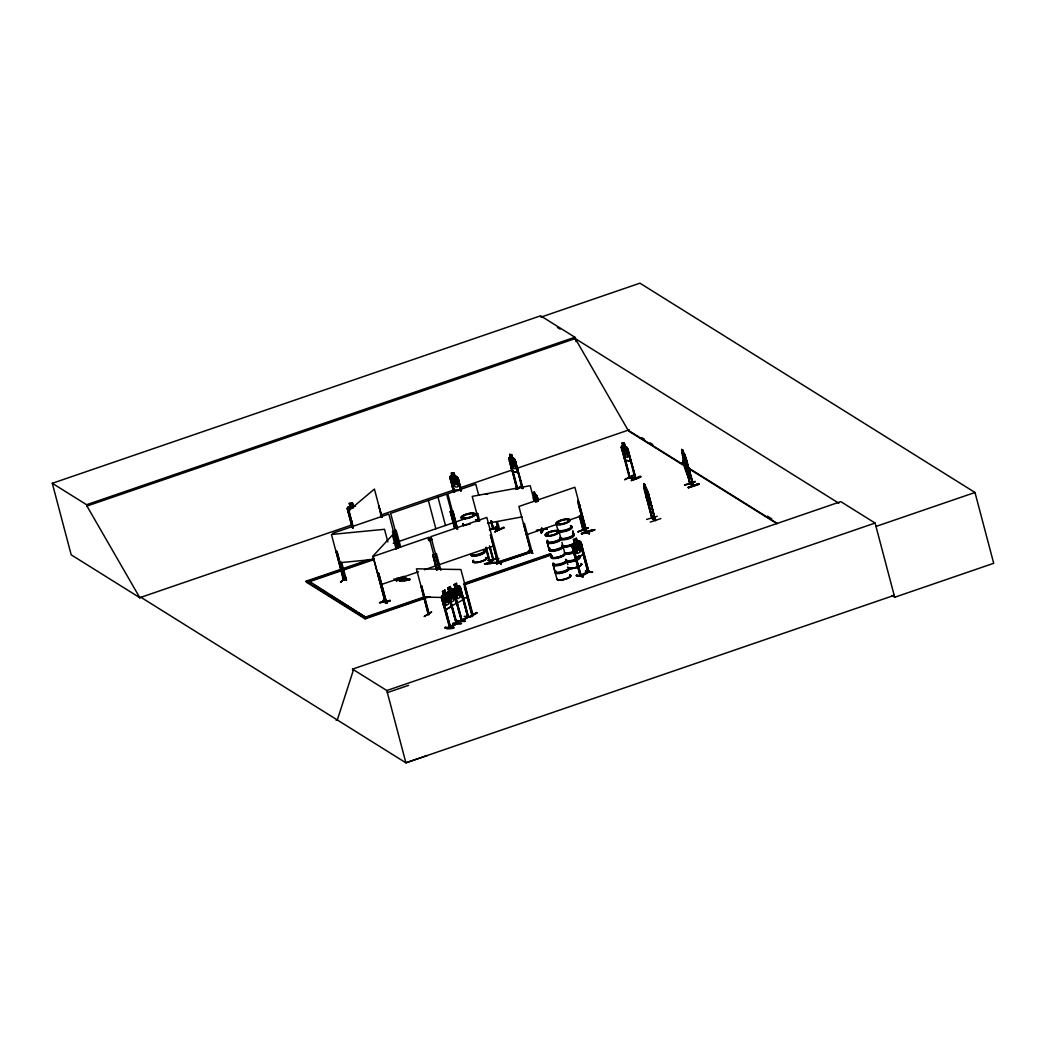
<?xml version="1.0" encoding="UTF-8"?>
<svg xmlns="http://www.w3.org/2000/svg" width="1046" height="1046" viewBox="0 0 1046 1046"><rect width="100%" height="100%" fill="white"/><g stroke="black" fill="none" stroke-linecap="round" stroke-linejoin="round"><path stroke-width="1.5" d="M445.269 627.286L453.676 627.391C454.461 628.934 443.609 629.692 445.282 627.286M453.742 627.914L445.321 627.862M465.039 621.429L456.644 621.363L465.444 621.259L456.893 620.566M643.787 487.959L643.905 486.848L646.637 488.652M681.757 453.48L681.861 452.356L682.724 452.996L685.627 466.359M693.25 485.972L684.594 454.056L693.341 485.972L689.772 483.853L681.914 452.487L684.489 454.199M683.326 460.345L683.443 459.22L685.261 460.201M684.149 463.47L684.202 462.515L687.693 465.575M431.658 611.766L424.14 616.539L431.41 612.224M576.516 574.999L583.367 576.581L576.594 575.47M582.857 576.777L576.215 575.718L576.542 574.999M450.225 600.966L450.774 596.298C446.446 594.193 448.865 590.323 451.074 595.187L452.199 590.846L451.754 595.697C456.108 598.051 453.872 601.751 451.441 596.756L450.277 601.345M340.486 582.034L345.886 577.876L340.944 581.864M344.683 577.837C346.474 577.902 346.331 577.431 344.696 577.667M340.891 581.942L345.755 577.654M346.671 579.942L343.036 577.732M346.082 580.112L342.473 577.837M382.731 601.136L383.163 600.365L386.955 603.163L382.731 601.136L386.366 603.346M386.837 603.097L383.202 600.835M528.858 550.444L532.702 553.177L528.491 551.164L532.702 553.177M588.767 571.953C575.418 581.092 580.569 571.691 580.752 575.653M587.8 571.404L588.27 572.371L587.656 571.286M462.894 518.136L463.914 517.43L463.47 518.123M464.123 517.77L462.188 518.254L463.47 518.005M473.563 513.926L473.04 514.41M473.184 514.135L473.89 514.331M473.498 514.632L473.864 514.187M547.934 534.846C545.28 536.297 548.248 533.591 547.738 535.447M547.189 535.5L548.326 535.277L547.398 534.794M557.531 524.138L557.793 524.138M557.675 531.303L557.113 531.969L557.91 531.943M558.237 531.551L557.727 531.486M558.25 524.033L559.179 523.497L557.884 523.366M568.004 520.307L568.802 519.836M569.116 520.267C568.37 520.437 568.449 520.124 568.619 519.797M546.98 528.335L540.9 529.263M547.071 528.831L536.454 530.466M495.02 562.251L484.481 563.794L495.137 562.709M484.599 564.252L494.993 562.892M390.119 600.469L379.593 602.653L390.132 600.43L390.093 601.241L379.593 602.705M443.909 606.824L441.347 597.462L441.961 595.749L447.492 592.52L448.577 593.317L456.553 623.782L456.226 622.736M441.53 597.475L442.013 595.841M455.507 600.038C459.992 608.824 451.885 592.651 452.97 590.755L453.48 589.029L459.116 585.799L460.201 586.597L468.281 617.009C468.111 613.963 467.235 619.742 468.085 615.937M453.572 589.029L452.97 590.755M516.776 489.175L509.154 457.56L514.083 458.501L515.142 459.756L522.712 488.626M508.801 458.684L509.154 457.56M630.176 457.743L630.372 461.077L625.299 460.279L621.259 447.361L621.703 446.184L621.35 447.413M486.024 549.359L489.737 563.559L490.482 563.114M486.285 547.372L490.469 563.14L490.273 562.068M492.47 559.009C493.568 557.27 492.928 562.107 492.823 558.642M684.032 460.645L682.92 454.199L684.019 454.879L686.804 465.575M684.633 463.862L683.339 456.226M385.268 601.698L384.993 600.312M385.686 601.319L380.914 583.629M403.05 576.83L404.449 580.543M404.083 579.523L404.083 580.935L404.854 580.452M586.348 531.198L583.158 529.603L585.995 531.316C587.865 530.753 584.453 530.806 586.191 532.061M652.377 517.325C650.181 516.855 653.998 517.692 652.194 518.489L644.754 489.829M654.783 519.234L655.11 519.091M693.25 484.599L692.923 485.815L693.799 485.815L685.535 457.455L686.215 457.533M454.042 490.208L458.776 490.43L454.016 490.326L449.806 477.486C453.846 476.728 448.839 471.798 453.964 472.884L454.827 476.479L456.605 476.427L457.86 477.682L461.247 490.836M449.911 477.538L450.408 476.218M443.491 594.847L442.484 591.369L443.609 594.926L442.628 596.769L444.354 603.281L446.276 605.373L448.499 604.078L448.943 600.6L447.23 594.089L445.727 593.618L444.812 590.14M454.304 584.714L455.219 588.205L454.252 590.062L455.964 596.56L457.887 598.652L460.109 597.358L460.567 593.88L458.841 587.368L457.35 586.898M448.015 593.357L448.904 591.5L447.976 588.022L450.211 586.728M355.522 506.329L347.926 507.075L347.167 508.461L352.293 527.851M348.004 507.179L347.285 508.5L352.463 527.707M478.689 521.3L476.767 513.586M477.669 513.534L476.688 513.717M540.874 530.4C543.005 529.511 540.167 532.074 540.874 530.832M541.972 530.204L542.286 531.342L541.867 530.204L542.05 531.407L541.187 531.538L542.259 531.198M543.959 529.276L541.279 533.133L543.227 528.818L543.972 529.302M543.292 528.858L541.187 532.545M541.279 533.133L543.489 529.315M404.907 580.478L403.743 576.424L407.692 579.013L407.927 579.902L405.887 580.595L400.448 577.209M428.089 614.525L429.305 614.342L421.721 586.035L420.963 586.022L428.206 614.538L429.305 614.342M429.017 613.335L428.193 613.283M472.491 614.172C470.203 613.492 474.962 614.8 471.824 615.192L464.424 586.871L465.444 586.728L464.424 586.871M472.073 615.048L473.027 615.035L460.894 569.521L416.413 568.815L428.442 614.355L428.337 613.27M450.251 626.476L449.205 626.868L455.742 623.416M450.486 627.548L443.033 599.175L442.079 599.554L443.033 599.175M455.664 623.128L456.762 622.658L456.461 624.07L448.525 595.789L449.179 595.409L457.05 623.704L449.937 627.888L449.505 626.894M461.914 620.736L454.356 592.454L462.227 620.749L461.574 619.716L461.208 621.115M468.373 615.989L467.575 616.408M537.853 501.008L537.304 497.504L538.507 500.589M537.67 497.451L537.016 497.857M541.553 528.322L542.076 529.616L541.331 528.596M546.98 528.256L547.071 528.727M535.63 502.263L533.264 493.267L534.336 491.973L535.369 495.608L536.114 494.706M533.329 493.333L534.441 491.96M533.512 497.739L535.944 494.588L536.742 495.49M534.558 497.988L535.552 496.785M488.103 560.355L498.628 558.826M489.829 562.473L492.601 559.322M492.967 559.27L489.41 562.513L490.208 562.081M491.019 562.107L493.176 559.623M490.286 563.415L493.607 559.597L490.182 547.019M462.332 517.94L462.672 517.613M462.567 517.678L463.966 517.561M547.241 535.604L546.522 535.212M547.908 535.264L546.3 535.644L546.914 535.173M377.737 573.064L385.451 602.051L386.353 601.725L378.77 573.417L377.698 573.666L378.77 573.417M399.428 581.21L410.11 579.484L399.624 580.975M385.268 601.345L385.621 601.345M341.558 562.238L346.069 578.49L344.919 578.869L340.617 562.565M386.131 601.659L385.072 602.025L372.873 556.211L392.42 535.003L396.159 549.163M386.236 601.751L378.639 573.339M490.561 535.068L491.515 534.741L490.443 534.99L497.818 563.349L498.981 562.957M440.889 570.292L436.365 553.543L435.411 553.857L439.542 569.102L430.874 536.65L486.835 517.456L499.099 563.049L498.471 561.99M531.734 550.706C528.675 551.033 534.637 550.902 530.832 552.027M532.035 551.765L524.399 523.34L523.445 523.667L531.093 552.092M585.577 532.126L586.636 531.76M577.784 501.557L586.231 533.185L587.067 532.898L574.869 487.253L518.908 506.46L530.95 552.105M579.105 503.623L586.937 532.924M542.142 529.577L541.684 528.269M532.545 553.151L528.91 550.941M381.332 517.26L378.966 506.277L382.117 516.855M379.306 506.238L378.521 506.643M337.074 551.438L336.001 551.673L337.074 551.438L344.487 579.902L343.977 578.909C342.225 578.582 343.598 581.079 344.657 579.745M343.101 578.974L344.382 578.713M345.729 577.287L341.048 581.994M517.509 488.011L516.842 487.92L517.731 489.031M493.045 527.825C492.221 526.766 493.686 528.949 492.666 528.792M493.163 528.884L491.555 520.843M498.223 528.727L498.785 528.792M497.295 521.81C500.956 530.387 498.301 534.977 496.981 521.954M493.006 559.715L489.515 547.424M629.784 477.878L628.999 476.728L629.679 476.819M629.287 477.787L635.759 478.833L627.705 448.381L626.632 447.021M622.462 449.519L629.954 477.852L625.691 460.397M635.798 477.656L634.752 477.734L635.419 477.787M352.489 503.061L353.286 506.709L352.489 503.061L349.181 503.414L350.24 507.009L348.906 508.33L349.599 510.932M347.887 510.396L348.789 510.304L353.195 527.759M349.625 517.809L351.652 521.013M351.561 521.183L349.691 517.757M581.131 575.653L573.313 547.32L580.975 575.731M588.963 572.031L580.203 576.098L572.515 547.699L573.548 547.359M449.597 627.835L441.347 597.462M460.815 620.147L461.953 619.716L461.639 621.115L453.153 590.755M468.543 617.062L460.802 588.689M493.254 559.95L489.463 545.803M485.919 547.424L490.234 563.415M690.255 482.834L689.745 482.977M692.74 484.743L690.373 483.16M652.286 517.325L651.92 517.456M652.652 518.332L645.5 491.607M655.463 519.313L654.822 519.509M462.293 518.071L462.947 517.495M557.257 523.968L558.852 523.667M559.087 523.667L558.564 523.262L559.231 523.523M558.015 524.229L559.126 523.431M521.3 486.9L515.9 489.267M497.229 526.543L489.423 529.59M396.316 580.255L402.148 578.53L396.473 580.844L398.081 579.209L396.473 580.844M398.238 579.798L395.545 580.269L395.127 579.497L400.971 577.797L399.402 579.406L400.971 577.797M395.283 580.099L401.128 578.386M420.714 586.178L421.721 586.035M442.484 591.369L444.955 589.97L445.818 593.618M453.637 589.133L455.219 588.205L454.095 584.649L456.474 583.263L457.442 586.911L459.102 585.93M454.212 584.714L456.514 583.42M448.525 595.789L449.479 595.409M454.644 592.454L453.703 592.834L461.587 621.115M460.148 589.068L467.915 617.402L460.148 589.068L461.09 588.689M445.583 609.661L451.231 606.562L451.048 602.666M451.231 606.562L445.648 609.818L443.896 606.758M457.167 603.097L462.842 599.842L460.201 586.597M461.456 623.455L453.075 623.351M472.596 616.46L464.215 616.356M456.657 621.389L456.906 620.566M456.03 623.429L450.107 626.711M467.654 616.709L462.005 620.003M472.4 614.172L471.694 614.185L472.177 615.009L464.685 586.714M449.571 627.875L456.501 623.769M461.181 621.154L468.36 616.97M461.469 621.167L468.569 617.022M469.314 617.153L476.427 612.472L476.95 612.956M469.262 617.245L476.558 612.917M469.693 617.192L476.963 612.995M451.101 590.049L450.264 586.558L447.78 587.944L448.812 591.5L447.243 592.337M450.264 586.558L451.14 590.206L452.813 589.094L453.912 589.905M447.309 592.428L452.813 589.238M451.663 601.96L453.899 600.666L454.356 597.188L452.643 590.676L451.14 590.206M456.553 603.137L456.291 599.24L456.553 603.137L450.931 606.405M580.7 574.699L579.929 575.065M587.957 571.325L588.728 570.972L587.617 571.273M582.949 530.087L583.773 530.152L579.942 516.031M453.964 472.884L458.096 484.246L457.507 486.978L455.023 486.9L452.957 484.076L451.231 477.564L452.264 476.453L451.297 472.792M449.806 477.486L453.729 492.143M450.669 479.408L451.401 479.434L450.669 479.408L453.99 491.999M460.515 490.809L457.873 479.643L458.606 479.669L461.508 490.679M458.606 479.669L457.612 479.787M452.277 486.835L454.095 490.273M460.253 490.535L460.345 487.044M498.759 562.055L497.582 562.29M588.61 571.051L588.61 571.979M558.878 523.706L557.753 523.445M548.169 535.382L546.666 535.774M442.733 599.175L450.591 627.456M449.832 626.502L450.107 627.535M456.422 624.07L448.812 595.789M449.976 627.835L442.38 599.554M573.443 539.54L576.424 538.193L577.274 541.841L578.961 542.312L580.687 548.823L579.968 552.288L577.261 553.543L575.065 551.438L573.352 544.927C576.32 543.345 571.378 534.611 574.568 543.096L572.633 543.998M579.314 540.9L577.274 541.841L576.281 538.35M588.009 572.437L580.386 544.038L581.419 543.698L588.885 572.084L580.582 541.58L579.327 540.756L572.489 543.894L571.783 545.607L574.332 554.968M582.962 554.72L576.176 557.963L583.067 554.798L583.04 550.915L580.582 541.58M585.982 571.181L592.703 572.24L585.394 570.881L592.271 572.332M587.813 571.704L580.935 574.908M511.651 454.827L512.71 458.161M513.978 458.436L515.09 459.782L517.626 472.374M517.234 489.253L509.324 460.802L510.213 460.75M522.124 488.521L515.377 461.626L523.026 488.482M515.953 461.731L515.063 461.77M517.522 469.157L517.718 472.504L512.736 471.654L511.167 468.072L512.736 471.654M517.718 472.504L512.762 471.55M485.501 494L487.724 494.313M516.07 488.783L521.248 486.403L518.829 488.168M515.9 489.201L521.405 486.991M621.612 446.237C625.796 448.499 619.193 440.562 624.344 443.308L625.233 446.89L627.548 448.459L635.68 478.82M622.239 443.125L624.344 443.308M621.259 447.361L629.391 477.787M635.301 477.525L635.079 478.78L627.927 450.264L636.06 478.689L629.614 477.604M628.515 450.355L627.613 450.395M623.73 456.71L625.299 460.279L630.293 460.959M630.372 461.077L630.006 457.756M489.606 530.139L497.334 526.622M498.524 528.831L493.189 528.125M499.164 528.661L493.503 527.982M504.146 527.759L494.771 531.813L503.675 527.158L504.12 527.72M494.771 531.813L503.793 527.576M624.606 479.591L633.811 475.028L624.946 479.709M635.157 477.839L629.823 477.12M631.405 480.807C648.442 472.57 639.76 478.702 631.248 480.219L640.296 476.152M344.984 578.713L345.951 578.399M385.882 600.757L384.797 600.992L385.726 600.652M498.903 563.114L498.184 563.363M546.77 535.251L547.581 535.003M557.871 531.734L557.165 531.878M580.36 576.019L571.966 545.62M489.816 562.133L490.103 563.506M684.437 456.984L683.234 456.265M683.443 459.22L686.268 460.998M683.94 459.429L685.156 460.148M685.365 460.462L686.974 462.397L686.254 460.894M684.097 463.404L684.045 462.424L685.052 463.025M684.424 457.076L686.058 463.731L686.974 464.058M687.719 465.548L690.085 474.949L687.026 473.21M685.745 469.615L687.144 473.263M687.863 476.44L683.273 460.266C680.724 460.606 693.76 492.496 689.432 471.694L689.863 474.989M396.97 548.313L392.433 531.564L393.505 531.316L397.911 547.986M450.238 511.716L451.31 511.455L450.238 511.716L454.644 528.387M436.731 569.952L432.717 554.785L433.672 554.458M578.477 504.8L579.549 504.551L578.477 504.8L586.231 533.185M582.897 529.302L583.446 529.956M588.218 527.629L577.902 531.839L588.205 527.668M588.31 528.112L577.902 531.839M585.185 531.133L585.812 531.433M498.707 561.924L497.922 562.343M581.537 533.97C606.379 525.066 591.552 532.44 581.38 533.46L591.879 529.864L592.206 530.557L581.537 534.048M585.956 533.12L587.015 532.754M498.445 561.977L498.746 563.023L501.439 563.899L498.275 562.029M585.263 531.695L589.408 533.643M139.837 597.724L71.206 554.838L52.3 483.291L540.599 315.814L574.882 337.23L576.058 341.689M540.939 317.134L639.943 283.178L974.99 492.483L993.7 563.297L894.696 597.253L891.924 595.514M52.3 483.291L86.596 504.721L574.882 337.23M86.596 504.721L86.949 506.042L575.235 338.564L838.827 503.218M86.949 506.042L139.798 597.684L352.136 524.857M381.437 514.815L453.886 489.959M460.057 487.841L512.462 469.863M517.09 468.281L629.234 429.814M332.863 533.225L388.837 514.031L397.794 547.921M398.16 541.697L454.121 522.503M455.272 522.085L462.633 519.561M474.413 515.521L477.368 514.501M393.296 543.384L396.316 542.351M430.076 596.573L365.093 618.853L306.295 582.125L306.06 581.236L369.604 559.44M428.036 539.396L431.109 538.337M371.84 559.349L308.792 580.975L309.028 581.851L373.618 559.702M428.729 539.828L431.815 538.782M311.407 580.36L372.925 559.27M428.965 540.717L432.037 539.658M683.836 453.585L682.907 450.107L683.823 453.676M682.358 455.468L683.038 455.546M578.516 501.858L577.68 500.511L586.754 532.806M652.142 518.515L643.656 483.893L644.951 484.586L645.866 488.168M644.951 484.586L648.507 498.654L646.088 494.823M644.584 487.384L643.905 486.848M643.735 487.894L651.802 518.345M645.748 488.116L647.343 490.064L655.411 520.49L651.88 518.28M655.319 520.477L647.932 491.816L655.28 520.463M648.259 492.012L647.566 491.934M380.626 584.779L418.452 571.809M424.506 569.73L436.6 565.572M438.352 564.971L494.327 545.777M526.386 534.781L556.642 524.399M570.253 519.731L582.361 515.586M401.572 577.17L405.652 579.719L407.692 579.013M684.542 485.318L695.237 481.905M684.568 484.952L695.067 481.356M690.098 484.037L688.451 476.008M649.841 499.4L650.233 502.655L649.788 499.347M688.464 487.776L698.99 484.233L698.65 483.553L688.294 487.606M688.19 487.214L698.689 483.618M688.307 487.737L698.99 484.233M495.961 562.565L530.518 551.386L530.753 552.275L496.889 563.886L495.961 562.565L496.889 563.886M496.654 563.01L530.518 551.386M496.196 563.454L530.753 552.275M646.611 519.444L657.215 516.279M424.532 596.821L366.205 616.839L366.44 617.715L421.695 598.77M464.45 583.145L550.405 553.661M306.06 581.236L364.858 617.964L426.768 596.73M463.6 584.099L551.098 554.092M466.215 583.498L550.641 554.537M463.836 584.989L551.334 554.981M660.863 518.581L650.324 522.098M336.171 720.367L337.309 719.975L353.051 671.166L352.515 669.113L840.801 501.622L875.097 523.052L875.933 526.19M352.515 669.113L386.811 690.53L875.097 523.052M974.99 492.483L875.986 526.439L894.696 597.253M894.199 595.344L405.9 762.822L140.948 597.305L139.798 597.684M387.347 692.596L408.633 685.339M427.186 755.565L405.9 762.822L386.811 690.53M568.579 519.993L569.142 520.124M531.996 551.634L531.839 550.667M428.899 614.525L428.925 613.309M472.622 615.218L465.182 586.871M345.154 578.804L340.748 562.643M385.346 602.065L373.147 556.446L429.122 537.252L437.803 569.704M463.273 518.071L462.397 518.228M558.263 524.072L557.518 524.281M516.959 487.933L517.182 488.194M498.628 528.544L498.903 529.577M583.04 528.936L582.923 530.178L588.898 533.905M692.413 485.056L690.203 483.67L686.464 469.51M693.158 484.612L690.007 483.278M652.286 518.149L654.456 519.535M487.541 523.262L522.019 516.907M399.245 578.817L402.148 578.53M395.127 579.497L398.081 579.209M399.402 579.406L402.305 579.118M396.669 578.242L398.879 577.863M428.612 613.518L427.971 613.492M536.52 530.479L547.136 528.845M533.264 493.267L534.375 496.798L533.473 499.426L533.499 497.582M535.369 495.451L537.121 500.04M536.755 495.412L538.219 500.942M534.31 496.732L534.715 501.23M488.103 560.225L498.811 558.577M495.189 562.761L484.494 563.716M568.305 520.542L568.88 520.11M409.797 579.17L399.271 580.622L410.11 579.51M385.438 600.561L384.536 600.744M583.263 530.348L579.615 515.822M586.492 532.309L578.451 502.041M655.031 519.47L652.037 517.77M344.539 579.759L343.65 579.863L336.171 551.53M349.312 503.518L352.41 503.178M350.541 508.173L353.587 507.872M338.93 562.787L374.298 559.349M343.493 580.007L331.451 534.467L384.497 529.302L387.818 541.893M462.842 599.842L462.567 595.945M452.774 623.508L461.482 623.508M452.696 623.638L461.155 623.612M445.06 628.018L453.833 627.979M452.813 589.094L453.846 589.996M423.892 597.135L441.373 597.423M463.613 597.763L468.373 597.841M635.38 477.826L630.137 476.976M498.903 529.864L496.706 521.719M450.329 476.27L456.592 476.545M629.836 477.577L622.2 449.283M500.929 563.964L498.471 562.447M464.058 517.495L464.267 517.626M685.758 461.757L685.875 464.568C681.351 451.297 687.758 477.512 686.307 466.137C689.719 476.858 687.876 462.371 684.646 461.011M580.386 544.038L588.1 572.397M582.975 550.902L583.067 554.798M585.551 571.469L592.219 572.463M576.555 575.562L583.367 576.581M621.677 446.354L626.541 447.178M492.758 528.792L499.465 529.668M655.463 520.137L647.932 491.816M493.738 528.701L490.979 520.738M498.458 529.747L496.392 521.862M683.77 457.063L684.489 457.494M684.071 458.226L684.803 458.658M684.372 460.279L685.405 461.874L684.672 461.443M687.745 476.375L690.7 478.127L690.151 474.858M583.354 529.995L589.473 533.695M432.717 554.785L436.849 570.031M383.137 600.378L386.955 603.163M557.4 327.424L560.146 329.137M682.907 450.198L681.626 449.414L682.62 453.036L681.809 449.505M682.044 450.251L683.051 451.846L682.345 451.414M684.607 454.16L683.718 453.624L686.751 463.273L684.882 459.22M684.646 460.698L685.731 461.378M685.378 463.483L686.477 464.176L684.607 455.088L684.45 457.664L682.685 453.846L684.424 458.305M641.682 437.594L644.441 439.32M649.984 442.772L652.743 444.498M681.783 462.646L684.555 464.372M767.529 516.201L771.673 518.803M777.44 523.51L628.084 430.207L575.235 338.564M628.594 431.017L682.646 464.79M688.19 468.255L776.89 523.654M643.656 483.893L644.937 484.677M644.075 484.743L644.781 485.174M644.388 485.906L645.094 486.338M652.403 517.639L655.188 519.378M575.653 539.723L582.034 544.443L581.328 544.012M403.848 577.353L406.567 579.053M311.067 583.132L308.099 580.53L367.133 618.147L358.935 613.021M315.173 585.695L319.278 588.257M322.011 589.957L326.117 592.52M330.222 595.082L334.315 597.645M337.06 599.358L356.202 611.322M459.011 585.93L460.122 586.688M512.566 458.305L513.939 459.652L515.652 466.163L515.325 468.765L513.351 468.425L511.559 465.457L509.664 454.317L511.782 454.67L512.671 458.266M456.514 476.584L457.703 477.774L460.162 487.07M350.488 508.238L349.547 508.565M535.997 494.719L536.624 495.516M574.346 554.89L576.241 557.976M685.47 460.515L687.065 464.633M686.058 463.731L688.83 474.191M686.359 470.36L687.693 473.511M685.888 457.324L693.472 485.658M682.672 455.664L685.758 467.157M686.424 469.837L690.203 484.023M643.774 483.853L644.767 487.488M624.253 443.347L628.215 454.788L627.888 457.39L625.913 457.063L624.122 454.095L622.226 442.942M579.249 515.953L583.171 530.335M560.721 537.762L559.074 531.486A7.152 1.987 -14.8 0 0 548.313 532.519A7.152 1.987 -14.8 0 0 549.111 535.853A7.152 1.987 -14.8 0 0 559.074 531.473A7.23 2 -14.8 0 0 568.802 529.707A7.23 2 -14.8 0 0 570.737 526.36M561.937 542.325L562.774 545.581M563.127 546.888L564.801 553.164M566.945 561.349L567.821 564.605M556.119 523.615L557.793 529.877M534.336 491.973L536.925 501.988M555.243 572.777L556.851 578.883M542.168 528.465L542.364 529.25L542.076 528.243M534.362 501.426L530.204 485.697L472.217 496.379L478.453 519.98M541.122 530.322L541.383 531.381M517.456 469.497L522.438 488.377M509.768 454.448L510.696 457.926M512.71 470.19L517.77 489.097M509.912 460.894L517.456 489.227M508.879 458.749L511.337 468.02M529.825 550.954L530.061 551.843M491.241 520.986L493.32 528.858M491.084 522.464L492.718 528.805M490.443 534.99L497.935 563.428M478.689 495.176L475.773 484.167L447.793 493.764L457.141 529.171M477.747 513.403L479.683 521.117M457.873 479.643L460.776 490.652M453.886 488.874L454.722 492.025M451.14 479.578L454.461 492.169M457.743 529.08L452.8 510.814L457.272 529.25M455.716 528.138L446.642 494.17L390.668 513.377L399.624 547.267M450.368 511.782L454.775 528.465M437.986 497.138L445.465 525.471M428.363 500.446L435.855 528.766M448.42 593.409L451.048 606.471M421.473 586.178L428.952 614.512M400.696 547.006L396.159 530.257L395.218 530.584L399.755 547.333M405.652 579.719L405.887 580.595M404.214 579.471L404.514 580.87L403.377 576.477M381.895 517.391L374.416 489.057L348.305 511.049L352.881 528.361M394.29 578.987L394.002 578.804M349.612 513.455L352.947 526.046M364.858 617.964L365.093 618.853M336.904 551.582L344.487 579.902M687.758 464.869L688.32 468.124L687.64 464.908M580.948 511.167L581.498 514.436M475.459 519.653A7.139 1.974 -14.8 0 1 475.917 521.575M470.177 524.098A7.139 1.974 -14.8 0 1 468.373 524.504M466.66 524.752A7.139 1.974 -14.8 0 1 462.933 523.431M463.522 525.733A7.139 1.974 -14.8 0 1 463.286 524.739M464.123 525.602A7.23 2 -14.8 0 1 463.064 524.308M476.584 520.764A7.23 2 -14.8 0 1 476.937 521.196M475.669 520.071A7.23 2 -14.8 0 1 476.715 521.366M466.738 525.236A7.23 2 -14.8 0 1 462.96 523.902M485.501 557.596A7.152 1.987 -14.8 0 1 480.206 562.055A7.152 1.987 -14.8 0 1 473.524 560.734M483.762 551.059A7.139 1.974 -14.8 0 1 479.369 555.256A7.139 1.974 -14.8 0 1 471.236 554.825M486.155 557.44A7.113 1.974 -14.8 0 1 479.186 561.82A7.113 1.974 -14.8 0 1 473.433 560.29M483.723 550.562A7.23 2 -14.8 0 1 479.264 554.825A7.23 2 -14.8 0 1 471.014 554.393M483.618 550.157A7.23 2 -14.8 0 1 479.16 554.419A7.23 2 -14.8 0 1 470.909 553.988M483.422 549.738A7.139 1.974 -14.8 0 1 479.892 553.661A7.139 1.974 -14.8 0 1 470.765 554.079M486.233 557.61A7.152 1.987 -14.8 0 1 479.225 562.003A7.152 1.987 -14.8 0 1 473.459 560.46M570.423 525.55A7.139 1.974 -14.8 0 1 566.03 529.747A7.139 1.974 -14.8 0 1 557.897 529.328M557.91 530.767A7.23 2 -14.8 0 1 558.028 530.191M570.619 525.968A7.23 2 -14.8 0 1 568.697 529.302A7.23 2 -14.8 0 1 558.969 531.093A7.152 1.987 -14.8 0 0 548.248 532.27A7.152 1.987 -14.8 0 0 549.045 535.617A7.152 1.987 -14.8 0 0 559.009 531.224M558.159 530.806A7.23 2 -14.8 0 1 557.923 529.799M572.685 533.774A7.23 2 -14.8 0 1 570.763 537.121A7.23 2 -14.8 0 1 561.035 538.912M571.574 527.145A7.139 1.974 -14.8 0 1 568.083 530.466A7.139 1.974 -14.8 0 1 559.283 531.917M572.489 533.355A7.139 1.974 -14.8 0 1 570.593 536.65A7.139 1.974 -14.8 0 1 560.996 538.415M572.842 534.676A7.139 1.974 -14.8 0 1 570.933 537.958A7.139 1.974 -14.8 0 1 561.349 539.723M574.882 542.717A7.1 1.974 -14.8 0 1 562.983 545.829M572.803 534.179A7.23 2 -14.8 0 1 570.868 537.513A7.23 2 -14.8 0 1 561.14 539.305M578.582 556.054A7.23 2 -14.8 0 1 576.647 559.388A7.23 2 -14.8 0 1 566.919 561.179M573.143 553.046A7.139 1.974 -14.8 0 1 564.369 553.909M579.17 555.923A7.139 1.974 -14.8 0 1 575.692 559.257A7.139 1.974 -14.8 0 1 566.88 560.695M578.726 556.943A7.139 1.974 -14.8 0 1 576.045 560.564A7.139 1.974 -14.8 0 1 566.435 561.715M578.686 556.459A7.23 2 -14.8 0 1 575.967 560.12A7.23 2 -14.8 0 1 566.213 561.297M572.947 552.21A7.23 2 -14.8 0 1 564.853 553.373M572.79 551.739A7.139 1.974 -14.8 0 1 564.814 552.876M572.842 545.241A7.1 1.974 -14.8 0 1 563.284 546.993M573.051 552.615A7.23 2 -14.8 0 1 564.971 553.765M572.75 544.809A7.152 1.987 -14.8 0 1 563.14 546.587A7.152 1.987 -14.8 0 0 572.763 544.835M564.526 552.994A7.152 1.987 -14.8 0 1 557.518 557.387A7.152 1.987 -14.8 0 1 551.752 555.844M561.99 546.169A7.139 1.974 -14.8 0 1 557.596 550.366A7.139 1.974 -14.8 0 1 549.451 549.948M564.461 552.719A7.152 1.987 -14.8 0 1 557.453 557.113A7.152 1.987 -14.8 0 1 551.687 555.57M561.95 545.672A7.23 2 -14.8 0 1 556.577 550.196A7.23 2 -14.8 0 1 549.83 548.849M561.833 545.28A7.23 2 -14.8 0 1 556.472 549.791A7.23 2 -14.8 0 1 549.725 548.457M562.434 545.136A7.139 1.974 -14.8 0 1 555.439 549.529A7.139 1.974 -14.8 0 1 549.686 547.986M559.885 537.866A7.23 2 -14.8 0 1 554.524 542.377A7.23 2 -14.8 0 1 547.764 541.044M559.78 537.461A7.23 2 -14.8 0 1 554.406 541.972A7.23 2 -14.8 0 1 547.659 540.638M560.368 537.33A7.139 1.974 -14.8 0 1 553.386 541.71A7.139 1.974 -14.8 0 1 547.62 540.181M559.924 538.35A7.139 1.974 -14.8 0 1 555.531 542.547A7.139 1.974 -14.8 0 1 547.385 542.129M568.671 568.723A7.139 1.974 -14.8 0 1 561.676 573.116A7.139 1.974 -14.8 0 1 555.923 571.574M569.534 574.712A7.152 1.987 -14.8 0 1 565.141 578.922A7.152 1.987 -14.8 0 1 556.982 578.503M568.645 568.24A7.23 2 -14.8 0 1 561.545 572.698A7.23 2 -14.8 0 1 555.714 571.129M568.54 567.834A7.23 2 -14.8 0 1 561.441 572.293A7.23 2 -14.8 0 1 555.609 570.724M566.605 560.918A7.139 1.974 -14.8 0 1 559.61 565.298A7.139 1.974 -14.8 0 1 553.857 563.755M566.579 560.421A7.23 2 -14.8 0 1 559.492 564.879A7.23 2 -14.8 0 1 553.648 563.31M564.696 553.713A7.113 1.974 -14.8 0 1 557.714 558.106A7.113 1.974 -14.8 0 1 551.961 556.564M565.455 559.322A7.139 1.974 -14.8 0 1 561.061 563.519A7.139 1.974 -14.8 0 1 552.929 563.101M567.52 567.128A7.139 1.974 -14.8 0 1 563.127 571.338A7.139 1.974 -14.8 0 1 554.995 570.907M565.664 559.741A7.23 2 -14.8 0 1 561.205 563.99A7.23 2 -14.8 0 1 552.955 563.572M513.848 459.665L513.508 463.313L516.005 467.68L513.285 463.979L513.037 467.065L512.344 467.052L512.632 463.143L510.252 458.933L512.841 462.424L513.115 459.442L513.848 459.665M580.909 550.444L579.955 551.007L577.497 548.379C577.536 554.406 574.097 554.537 576.712 547.908C571.678 545.711 574.764 541.959 577.13 546.81C576.908 541.253 580.517 540.874 577.915 547.32L580.909 550.444M626.41 448.303L626.07 451.937L628.476 456.357L625.848 452.617L625.586 455.781L624.907 455.69L625.194 451.767L622.815 447.57L625.39 451.048L625.678 448.08L626.41 448.303M447.1 594.376L446.603 599.11C450.774 601.555 448.943 605.033 446.302 600.182L445.269 604.758L445.622 599.711C441.32 597.619 443.726 593.749 445.923 598.6L446.328 594.716L447.1 594.376M458.71 587.656L458.213 592.389C462.384 594.834 460.554 598.312 457.913 593.461L456.893 598.037L457.246 592.99C452.931 590.898 455.337 587.028 457.547 591.879L457.939 587.996L458.71 587.656M456.2 477.787L455.52 481.605L458.253 485.854L455.18 482.324L454.644 485.553L453.768 485.632L454.409 481.539L451.702 477.63L454.722 480.768L455.285 477.656L456.2 477.787M646.284 489.332L646.493 492.143C642.048 478.807 648.428 505.087 646.912 493.712L648.782 497.765L646.284 489.332M534.48 500.969L534.48 500.969M534.297 492.928L533.97 494.863L534.297 492.928M444.563 590.951L443.138 591.788L443.452 592.938L444.877 592.114L444.563 590.951M456.187 584.23L454.762 585.067L455.062 586.231L456.487 585.394L456.187 584.23M446.041 594.782L443.818 596.076L445.544 602.588L447.753 601.293L446.041 594.782M457.651 588.061L455.428 589.356L457.154 595.867L459.377 594.573L457.651 588.061M449.976 587.538L448.538 588.375L448.839 589.526L450.277 588.702L449.976 587.538M451.441 591.369L449.205 592.664L450.931 599.175L453.166 597.881L451.441 591.369M575.954 539.148L574.215 539.958L574.515 541.122L576.254 540.311L575.954 539.148M577.51 542.992L574.803 544.247L576.516 550.758L579.236 549.503L577.51 542.992M684.293 462.711L685.444 466.438L684.293 462.711M646.323 497.203L647.605 500.89L650.233 502.655L647.487 500.838L646.363 497.203M351.966 503.858L350.018 504.054L350.318 505.218L352.28 505.022L351.966 503.858M453.533 473.616L451.937 473.563L452.238 474.714L453.833 474.766L453.533 473.616M455.049 477.695L452.565 477.617L454.278 484.115L456.762 484.193L455.049 477.695M624.004 443.975L622.736 443.766L623.05 444.916L624.318 445.138L624.004 443.975M625.43 448.106L623.455 447.766L625.181 454.278L627.155 454.605L625.43 448.106M511.442 455.35L510.173 455.128L510.487 456.291L511.755 456.514L511.442 455.35M512.88 459.469L510.906 459.142L512.618 465.64L514.593 465.98L512.88 459.469M686.372 464.895L685.248 464.215L686.961 470.726L688.085 471.393L686.372 464.895M646.049 489.371L644.964 488.678L646.676 495.189L647.775 495.869L646.049 489.371M573.639 534.075L572.79 530.832L573.626 534.088M549.006 549.189L547.293 542.691L548.993 549.189M554.89 571.469L553.177 564.958L554.877 571.469M464.934 518.228A7.152 1.987 -14.8 0 0 474.91 513.834A7.152 1.987 -14.8 0 0 464.136 514.88A7.152 1.987 -14.8 0 0 464.934 518.228M465.13 518.842A7.087 1.961 -14.8 0 0 475.015 514.501A7.087 1.961 -14.8 0 0 464.346 515.534A7.087 1.961 -14.8 0 0 465.13 518.842M464.999 518.45A7.152 1.987 -14.8 0 0 474.962 514.07A7.152 1.987 -14.8 0 0 464.202 515.116A7.152 1.987 -14.8 0 0 464.999 518.45M559.898 524.111A7.152 1.987 -14.8 0 0 569.861 519.731A7.152 1.987 -14.8 0 0 559.1 520.777A7.152 1.987 -14.8 0 0 559.898 524.111M560.081 524.752A7.113 1.974 -14.8 0 0 570.005 520.385A7.113 1.974 -14.8 0 0 559.283 521.431A7.113 1.974 -14.8 0 0 560.081 524.752M559.963 524.373A7.152 1.987 -14.8 0 0 569.939 519.993A7.152 1.987 -14.8 0 0 559.165 521.039A7.152 1.987 -14.8 0 0 559.963 524.373M563.075 546.287A7.139 1.974 -14.8 0 0 574.032 543.842A7.139 1.974 -14.8 0 1 563.088 546.352M577.706 566.84A7.152 1.987 -14.8 0 0 581.197 563.506A7.152 1.987 -14.8 0 1 577.706 566.854A7.152 1.987 -14.8 0 1 568.88 568.292A7.152 1.987 -14.8 0 0 577.706 566.84M577.758 567.089A7.139 1.974 -14.8 0 0 581.249 563.755A7.152 1.987 -14.8 0 1 577.771 567.115A7.152 1.987 -14.8 0 1 568.946 568.553A7.139 1.974 -14.8 0 0 577.758 567.089M549.228 536.245A7.113 1.974 -14.8 0 0 559.152 531.878A7.113 1.974 -14.8 0 0 548.431 532.924A7.113 1.974 -14.8 0 0 549.228 536.245M557.61 557.701A7.152 1.987 -14.8 0 0 564.605 553.308A7.152 1.987 -14.8 0 1 557.596 557.688A7.152 1.987 -14.8 0 1 551.843 556.158A7.152 1.987 -14.8 0 0 557.596 557.688M565.206 579.196A7.152 1.987 -14.8 0 0 569.612 574.986A7.139 1.974 -14.8 0 1 565.219 579.209A7.139 1.974 -14.8 0 1 557.073 578.791A7.152 1.987 -14.8 0 0 565.206 579.196"/></g></svg>
